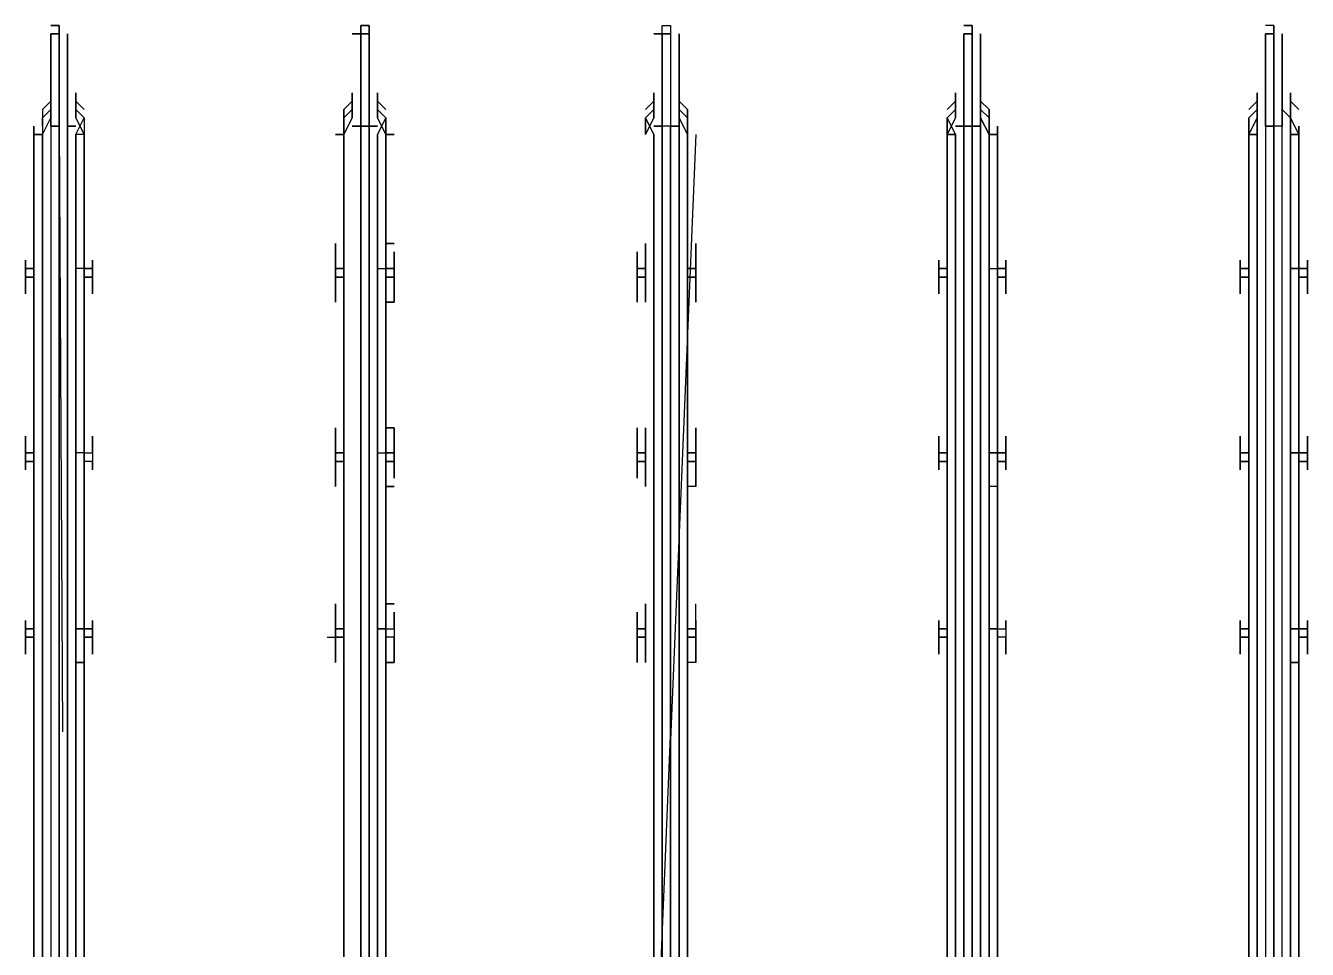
# Model space of a CAD drawing. Header units: metres. Extents: x 530339 to 530792, y 2674872 to 2675147.
# Drawn here: x 530570.6251 to 530570.8368, y 2675005.5107 to 2675005.6631 of the extents above; entities that cross this region are included whole.
import ezdxf

# ---------------------------------------------------------------- set-up
doc = ezdxf.new("R2010")
doc.units = ezdxf.units.M
doc.linetypes.add('PDF_IMPORT', pattern=[1, 0.8, -0.2])
doc.layers.add('IDT', color=7, linetype='Continuous')

# ---------------------------------------------------------------- blocks, each defined once
blk = doc.blocks.new('IDT')
at = {"layer": 'IDT', "color": 0, "linetype": 'PDF_IMPORT', "lineweight": 25, "ltscale": 0.12}
blk.add_line((17.56062, 8.51642), (17.55785, 9.00329), dxfattribs=at)
at = {"layer": 'IDT', "color": 0, "lineweight": 25}
for p, q in [((17.35591, 8.71559), (17.35591, 8.5178)), ((17.3573, 8.5178), (17.3573, 8.71559)), ((17.35868, 8.71559), (17.35868, 8.51642)), ((17.36006, 8.71559), (17.36006, 8.51642)), ((17.36006, 8.51642), (17.36006, 8.71559)), ((17.36145, 8.51642), (17.36145, 8.71559)), ((17.36283, 8.5178), (17.36283, 8.71559)), ((17.36421, 8.71559), (17.36421, 8.5178)), ((17.40571, 8.71559), (17.40571, 8.5178)), ((17.40709, 8.5178), (17.40709, 8.71559)), ((17.40847, 8.51642), (17.40847, 8.71559)), ((17.40986, 8.71559), (17.40986, 8.51642)), ((17.40986, 8.51642), (17.40986, 8.71559)), ((17.41124, 8.51642), (17.41124, 8.71559)), ((17.41262, 8.5178), (17.41262, 8.71559)), ((17.41401, 8.71559), (17.41401, 8.5178)), ((17.45688, 8.71559), (17.45688, 8.5178)), ((17.45688, 8.5178), (17.45688, 8.71559)), ((17.45688, 8.5178), (17.45688, 8.71559)), ((17.45688, 8.71559), (17.45688, 8.5178)), ((17.45827, 8.51642), (17.45827, 8.71559)), ((17.45827, 8.71559), (17.45827, 8.51642)), ((17.45965, 8.51642), (17.45965, 8.71559)), ((17.45965, 8.71559), (17.45965, 8.51642)), ((17.46103, 8.71559), (17.46103, 8.51642)), ((17.46103, 8.51642), (17.46103, 8.71559)), ((17.46103, 8.51642), (17.46103, 8.71559)), ((17.46103, 8.71559), (17.46103, 8.51642)), ((17.46242, 8.5178), (17.46242, 8.71559)), ((17.46242, 8.71559), (17.46242, 8.5178)), ((17.50668, 8.71559), (17.50668, 8.5178)), ((17.50668, 8.5178), (17.50668, 8.71559)), ((17.50806, 8.5178), (17.50806, 8.71559)), ((17.50806, 8.71559), (17.50806, 8.5178)), ((17.50944, 8.51642), (17.50944, 8.71559)), ((17.50944, 8.71559), (17.50944, 8.51642)), ((17.50944, 8.71559), (17.50944, 8.51642)), ((17.50944, 8.51642), (17.50944, 8.71559)), ((17.51083, 8.51642), (17.51083, 8.71559)), ((17.51083, 8.71559), (17.51083, 8.51642)), ((17.51083, 8.51642), (17.51083, 8.71559)), ((17.51083, 8.71559), (17.51083, 8.51642)), ((17.51359, 8.5178), (17.51359, 8.71559)), ((17.51359, 8.71559), (17.51359, 8.5178)), ((17.51359, 8.5178), (17.51359, 8.71559)), ((17.51359, 8.71559), (17.51359, 8.5178)), ((17.55647, 8.71559), (17.55647, 8.5178)), ((17.55647, 8.5178), (17.55647, 8.71559)), ((17.55785, 8.5178), (17.55785, 8.71559)), ((17.55785, 8.71559), (17.55785, 8.5178)), ((17.55924, 8.51642), (17.55924, 8.71559)), ((17.55924, 8.71559), (17.55924, 8.51642)), ((17.56062, 8.51642), (17.56062, 8.71559)), ((17.56062, 8.71559), (17.56062, 8.51642)), ((17.56062, 8.51642), (17.56062, 8.71559)), ((17.56062, 8.71559), (17.56062, 8.51642)), ((17.562, 8.51642), (17.562, 8.71559)), ((17.56339, 8.5178), (17.56339, 8.71559)), ((17.56339, 8.71559), (17.56339, 8.5178)), ((17.56477, 8.5178), (17.56477, 8.71559)), ((17.56477, 8.71559), (17.56477, 8.5178)), ((17.35591, 8.5178), (17.35591, 8.70868)), ((17.3573, 8.70868), (17.3573, 8.5178)), ((17.35868, 8.70868), (17.35868, 8.51642)), ((17.36006, 8.70868), (17.36006, 8.51642)), ((17.36006, 8.51642), (17.36006, 8.70868)), ((17.36145, 8.51642), (17.36145, 8.70868)), ((17.36283, 8.70868), (17.36283, 8.5178)), ((17.36421, 8.5178), (17.36421, 8.70868)), ((17.40571, 8.5178), (17.40571, 8.70868)), ((17.40709, 8.70868), (17.40709, 8.5178)), ((17.40847, 8.70868), (17.40847, 8.51642)), ((17.40986, 8.70868), (17.40986, 8.51642)), ((17.40986, 8.51642), (17.40986, 8.70868)), ((17.41124, 8.70868), (17.41124, 8.51642)), ((17.41262, 8.70868), (17.41262, 8.5178)), ((17.41401, 8.5178), (17.41401, 8.70868)), ((17.35591, 8.60079), (17.35591, 8.60494)), ((17.35591, 8.60494), (17.3573, 8.60494)), ((17.3573, 8.60494), (17.35591, 8.60494)), ((17.35591, 8.60494), (17.35591, 8.60356)), ((17.35591, 8.60356), (17.35591, 8.60494)), ((17.35591, 8.60494), (17.35591, 8.60079)), ((17.36421, 8.60494), (17.36421, 8.60356)), ((17.36421, 8.60356), (17.36421, 8.60494)), ((17.36421, 8.60494), (17.36421, 8.60079)), ((17.36421, 8.59941), (17.36421, 8.60494)), ((17.40571, 8.60356), (17.40571, 8.60494)), ((17.40571, 8.60494), (17.40571, 8.60356)), ((17.40571, 8.60079), (17.40571, 8.60494)), ((17.40571, 8.60494), (17.40571, 8.59941)), ((17.41401, 8.60494), (17.41401, 8.60079)), ((17.41401, 8.60079), (17.41401, 8.60494)), ((17.41401, 8.60494), (17.41401, 8.60356)), ((17.41401, 8.60356), (17.41401, 8.60494)), ((17.4555, 8.60079), (17.4555, 8.60494)), ((17.4555, 8.60494), (17.4555, 8.60356)), ((17.4555, 8.60494), (17.45688, 8.60494)), ((17.4555, 8.60494), (17.4555, 8.60356)), ((17.4555, 8.60079), (17.4555, 8.60494)), ((17.4638, 8.60494), (17.4638, 8.60079)), ((17.4638, 8.60079), (17.4638, 8.60494)), ((17.46518, 8.60494), (17.46518, 8.60356)), ((17.46518, 8.60356), (17.46518, 8.60494)), ((17.50529, 8.60356), (17.50529, 8.60494)), ((17.50529, 8.60494), (17.50668, 8.60494)), ((17.50668, 8.60494), (17.50529, 8.60494)), ((17.50529, 8.60494), (17.50529, 8.60356)), ((17.50668, 8.60494), (17.50668, 8.60079)), ((17.50668, 8.60079), (17.50668, 8.60494)), ((17.51498, 8.60356), (17.51498, 8.60494)), ((17.51498, 8.60494), (17.51498, 8.60079)), ((17.51498, 8.60079), (17.51498, 8.60494)), ((17.51498, 8.60494), (17.51498, 8.60356)), ((17.55785, 8.60494), (17.55647, 8.60494)), ((17.55647, 8.60494), (17.55785, 8.60494)), ((17.55647, 8.60079), (17.55647, 8.60494)), ((17.55647, 8.60494), (17.55647, 8.60356)), ((17.55647, 8.60356), (17.55647, 8.60494)), ((17.55647, 8.60494), (17.55647, 8.60079)), ((17.56477, 8.60494), (17.56477, 8.59526)), ((17.56477, 8.59941), (17.56477, 8.60494)), ((17.56477, 8.60494), (17.56477, 8.60356)), ((17.56477, 8.60356), (17.56477, 8.60494)), ((17.35453, 8.60079), (17.35453, 8.60356)), ((17.35453, 8.60356), (17.35453, 8.60079)), ((17.3656, 8.60356), (17.3656, 8.60079)), ((17.3656, 8.60079), (17.3656, 8.60356)), ((17.40432, 8.60356), (17.40432, 8.60079)), ((17.40432, 8.60079), (17.40432, 8.60356)), ((17.41539, 8.60356), (17.41539, 8.60079)), ((17.41539, 8.60079), (17.41539, 8.60356)), ((17.4555, 8.60356), (17.4555, 8.60079)), ((17.4555, 8.60356), (17.4555, 8.60079)), ((17.46518, 8.60356), (17.46518, 8.60079)), ((17.46518, 8.60079), (17.46518, 8.60356)), ((17.50529, 8.60356), (17.50529, 8.60079)), ((17.50529, 8.60079), (17.50529, 8.60356)), ((17.51498, 8.60079), (17.51498, 8.60356)), ((17.51498, 8.60356), (17.51498, 8.60079)), ((17.55509, 8.60356), (17.55509, 8.60079)), ((17.55509, 8.60079), (17.55509, 8.60356)), ((17.56615, 8.60356), (17.56615, 8.60079)), ((17.56615, 8.60079), (17.56615, 8.60356)), ((17.35591, 8.60079), (17.35453, 8.60079)), ((17.35453, 8.60079), (17.35453, 8.59941)), ((17.35453, 8.59941), (17.35453, 8.60079)), ((17.35453, 8.60079), (17.35591, 8.60079)), ((17.35591, 8.59941), (17.35591, 8.60079)), ((17.35591, 8.60079), (17.35591, 8.59941)), ((17.36421, 8.60079), (17.3656, 8.60079)), ((17.3656, 8.60079), (17.36421, 8.60079)), ((17.36421, 8.60079), (17.36421, 8.59941)), ((17.3656, 8.60079), (17.3656, 8.59941)), ((17.3656, 8.59941), (17.3656, 8.60079)), ((17.40432, 8.59941), (17.40432, 8.60079)), ((17.40432, 8.60079), (17.40571, 8.60079)), ((17.40432, 8.59941), (17.40432, 8.60079)), ((17.40432, 8.60079), (17.40571, 8.60079)), ((17.40571, 8.60079), (17.40571, 8.59941)), ((17.41401, 8.59941), (17.41401, 8.60079)), ((17.41401, 8.60079), (17.41539, 8.60079)), ((17.41539, 8.60079), (17.41401, 8.60079)), ((17.41401, 8.60079), (17.41401, 8.59941)), ((17.41539, 8.60079), (17.41539, 8.59941)), ((17.41539, 8.59941), (17.41539, 8.60079)), ((17.4555, 8.59941), (17.4555, 8.60079)), ((17.45688, 8.60079), (17.4555, 8.60079)), ((17.4555, 8.60079), (17.4555, 8.59941)), ((17.4555, 8.59941), (17.4555, 8.60079)), ((17.4555, 8.60079), (17.45688, 8.60079)), ((17.4555, 8.60079), (17.4555, 8.59941)), ((17.4638, 8.60079), (17.46518, 8.60079)), ((17.46518, 8.60079), (17.4638, 8.60079)), ((17.4638, 8.60079), (17.4638, 8.59941)), ((17.4638, 8.59941), (17.4638, 8.60079)), ((17.46518, 8.60079), (17.46518, 8.59941)), ((17.46518, 8.59941), (17.46518, 8.60079)), ((17.50529, 8.59941), (17.50529, 8.60079)), ((17.50529, 8.60079), (17.50668, 8.60079)), ((17.50529, 8.59941), (17.50529, 8.60079)), ((17.50529, 8.60079), (17.50668, 8.60079)), ((17.50668, 8.60079), (17.50668, 8.59941)), ((17.50668, 8.60079), (17.50668, 8.59941)), ((17.51498, 8.60079), (17.51359, 8.60079)), ((17.51359, 8.60079), (17.51498, 8.60079)), ((17.51636, 8.60079), (17.51498, 8.60079)), ((17.51498, 8.60079), (17.51498, 8.59941)), ((17.51498, 8.59941), (17.51498, 8.60079)), ((17.51498, 8.60079), (17.51498, 8.59941)), ((17.51498, 8.59941), (17.51498, 8.60079)), ((17.55509, 8.59941), (17.55509, 8.60079)), ((17.55509, 8.60079), (17.55647, 8.60079)), ((17.55647, 8.60079), (17.55509, 8.60079)), ((17.55509, 8.60079), (17.55509, 8.59941)), ((17.55647, 8.60079), (17.55647, 8.59941)), ((17.55647, 8.59941), (17.55647, 8.60079)), ((17.56615, 8.60079), (17.56477, 8.60079)), ((17.56477, 8.60079), (17.56615, 8.60079)), ((17.56615, 8.59941), (17.56615, 8.60079)), ((17.56615, 8.60079), (17.56615, 8.59941)), ((17.35453, 8.59941), (17.35453, 8.59803)), ((17.35453, 8.59803), (17.35453, 8.59941)), ((17.35453, 8.59941), (17.35591, 8.59941)), ((17.35591, 8.59941), (17.35453, 8.59941)), ((17.3573, 8.59941), (17.35591, 8.59941)), ((17.35591, 8.59941), (17.35591, 8.59526)), ((17.35591, 8.59526), (17.35591, 8.59941)), ((17.35591, 8.59941), (17.3573, 8.59941)), ((17.36421, 8.59941), (17.3656, 8.59941)), ((17.3656, 8.59941), (17.36421, 8.59941)), ((17.36421, 8.59941), (17.36421, 8.59526)), ((17.36421, 8.59526), (17.36421, 8.59941)), ((17.3656, 8.59941), (17.3656, 8.59803)), ((17.3656, 8.59803), (17.3656, 8.59941)), ((17.40432, 8.59941), (17.40432, 8.59803)), ((17.40432, 8.59803), (17.40432, 8.59941)), ((17.40571, 8.59941), (17.40432, 8.59941)), ((17.40571, 8.59941), (17.40432, 8.59941)), ((17.40709, 8.59941), (17.40571, 8.59941)), ((17.40571, 8.59941), (17.40571, 8.59526)), ((17.40571, 8.59526), (17.40571, 8.59941)), ((17.40571, 8.59941), (17.40709, 8.59941)), ((17.41401, 8.59941), (17.41401, 8.59526)), ((17.41401, 8.59526), (17.41401, 8.59941)), ((17.41401, 8.59941), (17.41539, 8.59941)), ((17.41539, 8.59941), (17.41401, 8.59941)), ((17.41539, 8.59941), (17.41539, 8.59803)), ((17.41539, 8.59803), (17.41539, 8.59941)), ((17.4555, 8.59941), (17.4555, 8.59526)), ((17.4555, 8.59803), (17.4555, 8.59941)), ((17.4555, 8.59941), (17.45688, 8.59941)), ((17.45688, 8.59941), (17.4555, 8.59941)), ((17.4555, 8.59941), (17.45688, 8.59941)), ((17.45688, 8.59941), (17.4555, 8.59941)), ((17.4555, 8.59941), (17.4555, 8.59526)), ((17.4555, 8.59803), (17.4555, 8.59941)), ((17.4638, 8.59941), (17.4638, 8.59526)), ((17.4638, 8.59526), (17.4638, 8.59941)), ((17.4638, 8.59941), (17.46518, 8.59941)), ((17.46518, 8.59941), (17.4638, 8.59941)), ((17.46518, 8.59941), (17.46518, 8.59803)), ((17.46518, 8.59803), (17.46518, 8.59941)), ((17.50668, 8.59941), (17.50529, 8.59941)), ((17.50668, 8.59941), (17.50529, 8.59941)), ((17.50529, 8.59803), (17.50529, 8.59941)), ((17.50529, 8.59941), (17.50529, 8.59803)), ((17.50668, 8.59526), (17.50668, 8.59941)), ((17.50668, 8.59941), (17.50806, 8.59941)), ((17.50806, 8.59941), (17.50668, 8.59941)), ((17.50668, 8.59941), (17.50668, 8.59526)), ((17.51359, 8.59941), (17.51498, 8.59941)), ((17.51498, 8.59941), (17.51359, 8.59941)), ((17.51498, 8.59941), (17.51498, 8.59526)), ((17.51498, 8.59526), (17.51498, 8.59941)), ((17.51498, 8.59941), (17.51498, 8.59803)), ((17.51498, 8.59803), (17.51498, 8.59941)), ((17.55509, 8.59941), (17.55509, 8.59803)), ((17.55509, 8.59803), (17.55509, 8.59941)), ((17.55509, 8.59941), (17.55647, 8.59941)), ((17.55647, 8.59941), (17.55509, 8.59941)), ((17.55785, 8.59941), (17.55647, 8.59941)), ((17.55647, 8.59941), (17.55647, 8.59526)), ((17.55647, 8.59526), (17.55647, 8.59941)), ((17.55647, 8.59941), (17.55785, 8.59941)), ((17.56477, 8.59526), (17.56477, 8.59941)), ((17.56477, 8.59941), (17.56615, 8.59941)), ((17.56615, 8.59941), (17.56477, 8.59941)), ((17.56615, 8.59941), (17.56615, 8.59803)), ((17.56615, 8.59803), (17.56615, 8.59941)), ((17.35591, 8.59664), (17.35591, 8.59803)), ((17.35591, 8.59803), (17.35591, 8.59664)), ((17.36421, 8.59803), (17.36421, 8.59664)), ((17.36421, 8.59664), (17.36421, 8.59803)), ((17.40571, 8.59664), (17.40571, 8.59803)), ((17.40571, 8.59803), (17.40571, 8.59664)), ((17.41401, 8.59803), (17.41401, 8.59664)), ((17.41401, 8.59664), (17.41401, 8.59803)), ((17.4555, 8.59803), (17.4555, 8.59664)), ((17.4555, 8.59803), (17.4555, 8.59664)), ((17.46518, 8.59803), (17.46518, 8.59664)), ((17.46518, 8.59664), (17.46518, 8.59803)), ((17.50529, 8.59664), (17.50529, 8.59803)), ((17.50529, 8.59803), (17.50529, 8.59664)), ((17.51498, 8.59803), (17.51498, 8.59664)), ((17.51498, 8.59664), (17.51498, 8.59803)), ((17.55647, 8.59664), (17.55647, 8.59803)), ((17.55647, 8.59803), (17.55647, 8.59664)), ((17.56477, 8.59803), (17.56477, 8.59664)), ((17.56477, 8.59664), (17.56477, 8.59803)), ((17.50668, 8.59526), (17.50529, 8.59526)), ((17.50529, 8.59526), (17.50668, 8.59526)), ((17.35591, 8.57175), (17.35591, 8.57589)), ((17.35591, 8.57589), (17.35591, 8.57036)), ((17.36421, 8.57175), (17.36421, 8.57589)), ((17.36421, 8.57589), (17.36421, 8.57036)), ((17.40571, 8.57589), (17.40709, 8.57589)), ((17.40571, 8.57175), (17.40571, 8.57589)), ((17.40571, 8.57589), (17.40571, 8.57175)), ((17.41401, 8.57589), (17.41401, 8.57175)), ((17.41401, 8.57036), (17.41401, 8.57589)), ((17.4555, 8.57175), (17.4555, 8.57589)), ((17.4555, 8.57589), (17.4555, 8.57175)), ((17.4555, 8.57589), (17.45688, 8.57589)), ((17.4638, 8.57175), (17.4638, 8.57589)), ((17.4638, 8.57589), (17.4638, 8.57175)), ((17.50668, 8.57589), (17.50529, 8.57589)), ((17.50529, 8.57589), (17.50668, 8.57589)), ((17.50668, 8.57036), (17.50668, 8.57589)), ((17.50668, 8.57589), (17.50668, 8.57175)), ((17.51498, 8.57175), (17.51498, 8.57589)), ((17.51498, 8.57589), (17.51498, 8.57175)), ((17.55647, 8.57175), (17.55647, 8.57589)), ((17.55647, 8.57036), (17.55647, 8.57589)), ((17.56477, 8.57589), (17.56477, 8.57175)), ((17.56477, 8.57175), (17.56477, 8.57589)), ((17.35453, 8.57313), (17.35453, 8.57175)), ((17.35453, 8.57175), (17.35453, 8.57313)), ((17.35591, 8.57313), (17.35591, 8.57451)), ((17.35591, 8.57451), (17.35591, 8.57313)), ((17.36421, 8.57451), (17.36421, 8.57313)), ((17.36421, 8.57313), (17.36421, 8.57451)), ((17.3656, 8.57313), (17.3656, 8.57175)), ((17.3656, 8.57175), (17.3656, 8.57313)), ((17.40432, 8.57313), (17.40432, 8.57175)), ((17.40432, 8.57175), (17.40432, 8.57313)), ((17.40571, 8.57313), (17.40571, 8.57451)), ((17.40571, 8.57451), (17.40571, 8.57313)), ((17.41401, 8.57451), (17.41401, 8.57313)), ((17.41401, 8.57313), (17.41401, 8.57451)), ((17.41539, 8.57313), (17.41539, 8.57175)), ((17.41539, 8.57175), (17.41539, 8.57313)), ((17.4555, 8.57313), (17.4555, 8.57451)), ((17.4555, 8.57451), (17.4555, 8.57313)), ((17.4555, 8.57313), (17.4555, 8.57175)), ((17.4555, 8.57175), (17.4555, 8.57313)), ((17.46518, 8.57451), (17.46518, 8.57313)), ((17.46518, 8.57313), (17.46518, 8.57451)), ((17.46518, 8.57313), (17.46518, 8.57175)), ((17.46518, 8.57175), (17.46518, 8.57313)), ((17.50529, 8.57313), (17.50529, 8.57451)), ((17.50529, 8.57451), (17.50529, 8.57313)), ((17.50529, 8.57313), (17.50529, 8.57175)), ((17.50529, 8.57175), (17.50529, 8.57313)), ((17.51498, 8.57313), (17.51498, 8.57451)), ((17.51498, 8.57451), (17.51498, 8.57313)), ((17.51498, 8.57175), (17.51498, 8.57313)), ((17.51498, 8.57313), (17.51498, 8.57175)), ((17.55509, 8.57313), (17.55509, 8.57175)), ((17.55509, 8.57175), (17.55509, 8.57313)), ((17.55647, 8.57313), (17.55647, 8.57451)), ((17.55647, 8.57451), (17.55647, 8.57313)), ((17.56477, 8.57451), (17.56477, 8.57313)), ((17.56477, 8.57313), (17.56477, 8.57451)), ((17.56615, 8.57313), (17.56615, 8.57175)), ((17.56615, 8.57175), (17.56615, 8.57313)), ((17.35453, 8.57036), (17.35453, 8.57175)), ((17.35453, 8.57175), (17.35591, 8.57175)), ((17.35591, 8.57175), (17.35453, 8.57175)), ((17.35453, 8.57175), (17.35453, 8.57036)), ((17.35591, 8.57036), (17.35591, 8.57175)), ((17.36421, 8.57036), (17.36421, 8.57175)), ((17.36421, 8.57175), (17.3656, 8.57175)), ((17.3656, 8.57175), (17.36421, 8.57175)), ((17.3656, 8.57175), (17.3656, 8.57036)), ((17.3656, 8.57036), (17.3656, 8.57175)), ((17.40571, 8.57175), (17.40432, 8.57175)), ((17.40432, 8.57175), (17.40432, 8.57036)), ((17.40432, 8.57036), (17.40432, 8.57175)), ((17.40432, 8.57175), (17.40571, 8.57175)), ((17.40571, 8.57036), (17.40571, 8.57175)), ((17.40571, 8.57175), (17.40571, 8.57036)), ((17.41401, 8.57175), (17.41539, 8.57175)), ((17.41539, 8.57175), (17.41401, 8.57175)), ((17.41401, 8.57175), (17.41401, 8.57036)), ((17.41539, 8.57175), (17.41539, 8.57036)), ((17.41539, 8.57036), (17.41539, 8.57175)), ((17.45688, 8.57175), (17.4555, 8.57175)), ((17.4555, 8.57175), (17.4555, 8.57036)), ((17.4555, 8.57036), (17.4555, 8.57175)), ((17.4555, 8.57175), (17.45688, 8.57175)), ((17.4555, 8.57175), (17.4555, 8.57036)), ((17.4555, 8.57036), (17.4555, 8.57175)), ((17.4638, 8.57175), (17.4638, 8.56621)), ((17.4638, 8.56621), (17.4638, 8.57175)), ((17.4638, 8.57175), (17.46518, 8.57175)), ((17.46518, 8.57175), (17.4638, 8.57175)), ((17.46518, 8.57175), (17.46518, 8.57036)), ((17.46518, 8.57036), (17.46518, 8.57175)), ((17.50668, 8.57175), (17.50529, 8.57175)), ((17.50529, 8.57175), (17.50529, 8.57036)), ((17.50529, 8.57036), (17.50529, 8.57175)), ((17.50529, 8.57175), (17.50668, 8.57175)), ((17.50668, 8.57175), (17.50668, 8.57036)), ((17.51498, 8.57175), (17.51359, 8.57175)), ((17.51359, 8.57175), (17.51498, 8.57175)), ((17.51498, 8.57036), (17.51498, 8.57175)), ((17.51498, 8.57175), (17.51498, 8.57036)), ((17.51498, 8.57036), (17.51498, 8.57175)), ((17.51498, 8.57175), (17.51498, 8.5676)), ((17.55509, 8.57036), (17.55509, 8.57175)), ((17.55509, 8.57175), (17.55647, 8.57175)), ((17.55509, 8.57036), (17.55509, 8.57175)), ((17.55509, 8.57175), (17.55647, 8.57175)), ((17.55647, 8.57175), (17.55647, 8.57036)), ((17.56477, 8.57036), (17.56477, 8.57175)), ((17.56477, 8.57175), (17.56615, 8.57175)), ((17.56615, 8.57175), (17.56477, 8.57175)), ((17.56477, 8.57175), (17.56477, 8.57036)), ((17.56615, 8.57175), (17.56615, 8.57036)), ((17.56615, 8.57036), (17.56615, 8.57175)), ((17.35453, 8.57036), (17.35453, 8.5676)), ((17.35453, 8.5676), (17.35453, 8.57036)), ((17.35453, 8.57036), (17.35591, 8.57036)), ((17.35591, 8.57036), (17.35453, 8.57036)), ((17.35591, 8.57036), (17.3573, 8.57036)), ((17.3573, 8.57036), (17.35591, 8.57036)), ((17.35591, 8.57036), (17.35591, 8.56621)), ((17.35591, 8.56621), (17.35591, 8.57036)), ((17.36421, 8.57036), (17.36421, 8.56621)), ((17.36421, 8.56621), (17.36421, 8.57036)), ((17.36421, 8.57036), (17.3656, 8.57036)), ((17.3656, 8.57036), (17.36421, 8.57036)), ((17.3656, 8.57036), (17.3656, 8.5676)), ((17.3656, 8.5676), (17.3656, 8.57036)), ((17.40432, 8.57036), (17.40432, 8.5676)), ((17.40432, 8.5676), (17.40432, 8.57036)), ((17.40432, 8.57036), (17.40571, 8.57036)), ((17.40571, 8.57036), (17.40432, 8.57036)), ((17.40571, 8.57036), (17.40571, 8.56621)), ((17.40571, 8.56621), (17.40571, 8.57036)), ((17.40571, 8.57036), (17.40709, 8.57036)), ((17.40709, 8.57036), (17.40571, 8.57036)), ((17.41401, 8.57036), (17.41401, 8.56621)), ((17.41401, 8.56621), (17.41401, 8.57036)), ((17.41401, 8.57036), (17.41539, 8.57036)), ((17.41539, 8.57036), (17.41401, 8.57036)), ((17.41539, 8.57036), (17.41539, 8.5676)), ((17.41539, 8.5676), (17.41539, 8.57036)), ((17.4555, 8.5676), (17.4555, 8.57036)), ((17.4555, 8.57036), (17.4555, 8.56621)), ((17.4555, 8.57036), (17.45688, 8.57036)), ((17.45688, 8.57036), (17.4555, 8.57036)), ((17.4555, 8.57036), (17.45688, 8.57036)), ((17.45688, 8.57036), (17.4555, 8.57036)), ((17.4555, 8.57036), (17.4555, 8.56621)), ((17.4555, 8.5676), (17.4555, 8.57036)), ((17.4638, 8.57036), (17.46518, 8.57036)), ((17.46518, 8.57036), (17.4638, 8.57036)), ((17.46518, 8.57036), (17.46518, 8.5676)), ((17.46518, 8.5676), (17.46518, 8.57036)), ((17.50529, 8.5676), (17.50529, 8.57036)), ((17.50529, 8.57036), (17.50529, 8.5676)), ((17.50529, 8.57036), (17.50668, 8.57036)), ((17.50668, 8.57036), (17.50529, 8.57036)), ((17.50806, 8.57036), (17.50668, 8.57036)), ((17.50668, 8.57036), (17.50668, 8.56621)), ((17.50668, 8.56621), (17.50668, 8.57036)), ((17.51498, 8.57036), (17.51359, 8.57036)), ((17.51359, 8.57036), (17.51498, 8.57036)), ((17.51498, 8.56621), (17.51498, 8.57036)), ((17.51498, 8.57036), (17.51498, 8.56621)), ((17.51498, 8.5676), (17.51498, 8.57036)), ((17.55509, 8.57036), (17.55509, 8.5676)), ((17.55509, 8.5676), (17.55509, 8.57036)), ((17.55647, 8.57036), (17.55509, 8.57036)), ((17.55647, 8.57036), (17.55509, 8.57036)), ((17.55647, 8.57036), (17.55647, 8.56621)), ((17.55647, 8.57036), (17.55785, 8.57036)), ((17.55647, 8.57036), (17.55647, 8.56621)), ((17.56477, 8.56621), (17.56477, 8.57036)), ((17.56477, 8.57036), (17.56477, 8.56621)), ((17.56477, 8.57036), (17.56615, 8.57036)), ((17.56615, 8.57036), (17.56477, 8.57036)), ((17.56615, 8.57036), (17.56615, 8.5676)), ((17.56615, 8.5676), (17.56615, 8.57036)), ((17.35591, 8.56621), (17.35591, 8.5676)), ((17.35591, 8.5676), (17.35591, 8.56621)), ((17.36421, 8.56621), (17.36421, 8.5676)), ((17.36421, 8.5676), (17.36421, 8.56621)), ((17.40571, 8.56621), (17.40571, 8.5676)), ((17.40571, 8.5676), (17.40571, 8.56621)), ((17.41401, 8.56621), (17.41401, 8.5676)), ((17.41401, 8.5676), (17.41401, 8.56621)), ((17.4555, 8.56621), (17.4555, 8.5676)), ((17.4555, 8.5676), (17.4555, 8.56621)), ((17.46518, 8.5676), (17.46518, 8.56621)), ((17.46518, 8.56621), (17.46518, 8.5676)), ((17.50529, 8.56621), (17.50529, 8.5676)), ((17.50529, 8.5676), (17.50529, 8.56621)), ((17.51498, 8.5676), (17.51498, 8.56621)), ((17.51498, 8.56621), (17.51498, 8.5676)), ((17.55647, 8.5676), (17.55647, 8.56621)), ((17.55647, 8.5676), (17.55647, 8.56621)), ((17.56477, 8.5676), (17.56477, 8.56621)), ((17.56477, 8.56621), (17.56477, 8.5676)), ((17.50668, 8.56621), (17.50529, 8.56621)), ((17.50529, 8.56621), (17.50668, 8.56621)), ((17.35591, 8.54408), (17.35591, 8.54547)), ((17.35591, 8.54547), (17.35591, 8.54408)), ((17.35591, 8.54132), (17.35591, 8.54547)), ((17.35591, 8.54547), (17.35591, 8.54132)), ((17.36421, 8.54547), (17.36421, 8.54408)), ((17.36421, 8.54408), (17.36421, 8.54547)), ((17.36421, 8.54132), (17.36421, 8.54547)), ((17.36421, 8.54547), (17.36421, 8.54132)), ((17.40571, 8.54132), (17.40571, 8.54547)), ((17.40571, 8.54547), (17.40571, 8.54408)), ((17.40571, 8.54408), (17.40571, 8.54547)), ((17.40571, 8.54547), (17.40571, 8.54132)), ((17.41401, 8.54547), (17.41401, 8.54408)), ((17.41401, 8.54408), (17.41401, 8.54547)), ((17.41401, 8.54132), (17.41401, 8.54547)), ((17.41401, 8.54547), (17.41401, 8.53993)), ((17.4555, 8.54132), (17.4555, 8.54547)), ((17.4555, 8.54547), (17.4555, 8.54408)), ((17.4555, 8.54132), (17.4555, 8.54547)), ((17.4555, 8.54547), (17.4555, 8.54408)), ((17.4638, 8.54547), (17.4638, 8.54132)), ((17.4638, 8.54132), (17.4638, 8.54547)), ((17.46518, 8.54547), (17.46518, 8.54408)), ((17.46518, 8.54408), (17.46518, 8.54547)), ((17.50668, 8.54547), (17.50529, 8.54547)), ((17.50529, 8.54547), (17.50529, 8.54408)), ((17.50529, 8.54408), (17.50529, 8.54547)), ((17.50529, 8.54547), (17.50668, 8.54547)), ((17.50668, 8.54132), (17.50668, 8.54547)), ((17.50668, 8.54547), (17.50668, 8.53993)), ((17.51498, 8.54547), (17.51498, 8.54408)), ((17.51498, 8.54132), (17.51498, 8.54547)), ((17.51498, 8.54547), (17.51498, 8.54132)), ((17.51498, 8.54408), (17.51498, 8.54547)), ((17.55647, 8.54408), (17.55647, 8.54547)), ((17.55647, 8.54547), (17.55647, 8.54408)), ((17.55647, 8.54132), (17.55647, 8.54547)), ((17.55647, 8.54547), (17.55647, 8.53993)), ((17.56477, 8.54547), (17.56477, 8.54408)), ((17.56477, 8.54408), (17.56477, 8.54547)), ((17.56477, 8.54132), (17.56477, 8.54547)), ((17.56477, 8.54547), (17.56477, 8.53993)), ((17.35453, 8.54408), (17.35453, 8.54132)), ((17.35453, 8.54132), (17.35453, 8.54408)), ((17.3656, 8.54132), (17.3656, 8.54408)), ((17.3656, 8.54408), (17.3656, 8.54132)), ((17.40432, 8.54132), (17.40432, 8.54408)), ((17.40432, 8.54408), (17.40432, 8.54132)), ((17.41539, 8.54408), (17.41539, 8.54132)), ((17.41539, 8.54132), (17.41539, 8.54408)), ((17.4555, 8.54408), (17.4555, 8.54132)), ((17.4555, 8.54408), (17.4555, 8.54132)), ((17.46518, 8.54408), (17.46518, 8.54132)), ((17.46518, 8.54132), (17.46518, 8.54408)), ((17.50529, 8.54408), (17.50529, 8.54132)), ((17.50529, 8.54132), (17.50529, 8.54408)), ((17.51498, 8.54408), (17.51498, 8.53993)), ((17.51498, 8.54132), (17.51498, 8.54408)), ((17.55509, 8.54408), (17.55509, 8.54132)), ((17.55509, 8.54132), (17.55509, 8.54408)), ((17.56615, 8.54408), (17.56615, 8.54132)), ((17.56615, 8.54132), (17.56615, 8.54408)), ((17.35453, 8.54132), (17.35591, 8.54132)), ((17.35591, 8.54132), (17.35453, 8.54132)), ((17.35453, 8.54132), (17.35453, 8.53993)), ((17.35453, 8.53993), (17.35453, 8.54132)), ((17.35591, 8.53993), (17.35591, 8.54132)), ((17.35591, 8.54132), (17.35591, 8.53993)), ((17.36421, 8.53993), (17.36421, 8.54132)), ((17.36421, 8.54132), (17.36421, 8.53993)), ((17.36421, 8.54132), (17.3656, 8.54132)), ((17.3656, 8.54132), (17.36421, 8.54132)), ((17.3656, 8.54132), (17.3656, 8.53993)), ((17.3656, 8.53993), (17.3656, 8.54132)), ((17.40571, 8.54132), (17.40432, 8.54132)), ((17.40432, 8.54132), (17.40432, 8.53993)), ((17.40432, 8.53993), (17.40432, 8.54132)), ((17.40432, 8.54132), (17.40571, 8.54132)), ((17.40571, 8.53993), (17.40571, 8.54132)), ((17.40571, 8.54132), (17.40571, 8.53993)), ((17.41401, 8.53578), (17.41401, 8.54132)), ((17.41401, 8.54132), (17.41539, 8.54132)), ((17.41539, 8.54132), (17.41401, 8.54132)), ((17.41539, 8.54132), (17.41539, 8.53993)), ((17.41539, 8.53993), (17.41539, 8.54132)), ((17.4555, 8.53993), (17.4555, 8.54132)), ((17.4555, 8.54132), (17.45688, 8.54132)), ((17.45688, 8.54132), (17.4555, 8.54132)), ((17.4555, 8.54132), (17.4555, 8.53993)), ((17.45688, 8.54132), (17.4555, 8.54132)), ((17.4555, 8.53993), (17.4555, 8.54132)), ((17.4555, 8.54132), (17.4555, 8.53993)), ((17.4638, 8.53993), (17.4638, 8.54132)), ((17.4638, 8.54132), (17.46518, 8.54132)), ((17.46518, 8.54132), (17.4638, 8.54132)), ((17.4638, 8.54132), (17.4638, 8.53993)), ((17.46518, 8.54132), (17.46518, 8.53993)), ((17.46518, 8.53993), (17.46518, 8.54132)), ((17.50529, 8.53993), (17.50529, 8.54132)), ((17.50529, 8.54132), (17.50668, 8.54132)), ((17.50668, 8.54132), (17.50529, 8.54132)), ((17.50529, 8.54132), (17.50529, 8.53993)), ((17.50668, 8.53993), (17.50668, 8.54132)), ((17.51498, 8.54132), (17.51359, 8.54132)), ((17.51359, 8.54132), (17.51498, 8.54132)), ((17.51498, 8.53993), (17.51498, 8.54132)), ((17.51498, 8.54132), (17.51498, 8.53993)), ((17.51498, 8.53993), (17.51498, 8.54132)), ((17.55509, 8.53993), (17.55509, 8.54132)), ((17.55509, 8.54132), (17.55647, 8.54132)), ((17.55647, 8.54132), (17.55509, 8.54132)), ((17.55509, 8.54132), (17.55509, 8.53993)), ((17.55647, 8.53993), (17.55647, 8.54132)), ((17.56477, 8.53993), (17.56477, 8.54132)), ((17.56477, 8.54132), (17.56615, 8.54132)), ((17.56615, 8.54132), (17.56477, 8.54132)), ((17.56615, 8.54132), (17.56615, 8.53993)), ((17.56615, 8.53993), (17.56615, 8.54132)), ((17.35453, 8.53855), (17.35453, 8.53993)), ((17.35453, 8.53993), (17.35591, 8.53993)), ((17.35591, 8.53993), (17.35453, 8.53993)), ((17.35453, 8.53993), (17.35453, 8.53855)), ((17.3573, 8.53993), (17.35591, 8.53993)), ((17.35591, 8.53993), (17.35591, 8.53578)), ((17.35591, 8.53578), (17.35591, 8.53993)), ((17.35591, 8.53993), (17.3573, 8.53993)), ((17.36421, 8.53993), (17.36421, 8.53578)), ((17.36421, 8.53578), (17.36421, 8.53993)), ((17.36421, 8.53993), (17.3656, 8.53993)), ((17.3656, 8.53993), (17.36421, 8.53993)), ((17.3656, 8.53993), (17.3656, 8.53855)), ((17.3656, 8.53855), (17.3656, 8.53993)), ((17.40571, 8.53993), (17.40432, 8.53993)), ((17.40432, 8.53993), (17.40432, 8.53855)), ((17.40432, 8.53855), (17.40432, 8.53993)), ((17.40432, 8.53993), (17.40571, 8.53993)), ((17.40709, 8.53993), (17.40571, 8.53993)), ((17.40571, 8.53993), (17.40571, 8.53578)), ((17.40571, 8.53578), (17.40571, 8.53993)), ((17.41401, 8.53993), (17.41539, 8.53993)), ((17.41539, 8.53993), (17.41401, 8.53993)), ((17.41401, 8.53993), (17.41401, 8.53578)), ((17.41539, 8.53993), (17.41539, 8.53855)), ((17.41539, 8.53855), (17.41539, 8.53993)), ((17.45688, 8.53993), (17.4555, 8.53993)), ((17.4555, 8.53993), (17.45688, 8.53993)), ((17.45688, 8.53993), (17.4555, 8.53993)), ((17.4555, 8.53993), (17.4555, 8.53578)), ((17.4555, 8.53578), (17.4555, 8.53993)), ((17.4555, 8.53993), (17.45688, 8.53993)), ((17.4555, 8.53855), (17.4555, 8.53993)), ((17.4555, 8.53993), (17.4555, 8.53855)), ((17.4638, 8.53993), (17.46518, 8.53993)), ((17.46518, 8.53993), (17.4638, 8.53993)), ((17.4638, 8.53993), (17.4638, 8.53578)), ((17.4638, 8.53578), (17.4638, 8.53993)), ((17.46518, 8.53993), (17.46518, 8.53855)), ((17.46518, 8.53855), (17.46518, 8.53993)), ((17.50668, 8.53993), (17.50529, 8.53993)), ((17.50529, 8.53993), (17.50529, 8.53855)), ((17.50529, 8.53855), (17.50529, 8.53993)), ((17.50529, 8.53993), (17.50668, 8.53993)), ((17.50806, 8.53993), (17.50668, 8.53993)), ((17.50668, 8.53993), (17.50668, 8.53578)), ((17.50668, 8.53578), (17.50668, 8.53993)), ((17.51359, 8.53993), (17.51498, 8.53993)), ((17.51498, 8.53993), (17.51359, 8.53993)), ((17.51498, 8.53993), (17.51498, 8.53578)), ((17.51498, 8.53578), (17.51498, 8.53993)), ((17.51498, 8.53855), (17.51498, 8.53993)), ((17.51498, 8.53993), (17.51498, 8.53855)), ((17.55647, 8.53993), (17.55509, 8.53993)), ((17.55509, 8.53993), (17.55509, 8.53855)), ((17.55509, 8.53855), (17.55509, 8.53993)), ((17.55509, 8.53993), (17.55647, 8.53993)), ((17.55647, 8.53993), (17.55647, 8.53578)), ((17.55647, 8.53578), (17.55647, 8.53993)), ((17.55647, 8.53993), (17.55785, 8.53993)), ((17.56477, 8.53993), (17.56477, 8.53578)), ((17.56477, 8.53578), (17.56477, 8.53993)), ((17.56477, 8.53993), (17.56615, 8.53993)), ((17.56615, 8.53993), (17.56477, 8.53993)), ((17.56615, 8.53993), (17.56615, 8.53855)), ((17.56615, 8.53855), (17.56615, 8.53993)), ((17.35591, 8.53717), (17.35591, 8.53855)), ((17.35591, 8.53855), (17.35591, 8.53717)), ((17.36421, 8.53855), (17.36421, 8.53717)), ((17.36421, 8.53717), (17.36421, 8.53855)), ((17.40571, 8.53717), (17.40571, 8.53855)), ((17.40571, 8.53855), (17.40571, 8.53717)), ((17.41401, 8.53855), (17.41401, 8.53717)), ((17.41401, 8.53717), (17.41401, 8.53855)), ((17.4555, 8.53717), (17.4555, 8.53855)), ((17.4555, 8.53855), (17.4555, 8.53717)), ((17.46518, 8.53855), (17.46518, 8.53717)), ((17.46518, 8.53717), (17.46518, 8.53855)), ((17.50529, 8.53855), (17.50529, 8.53717)), ((17.50529, 8.53717), (17.50529, 8.53855)), ((17.51498, 8.53855), (17.51498, 8.53717)), ((17.51498, 8.53717), (17.51498, 8.53855)), ((17.55647, 8.53717), (17.55647, 8.53855)), ((17.55647, 8.53855), (17.55647, 8.53717)), ((17.56477, 8.53855), (17.56477, 8.53717)), ((17.56477, 8.53717), (17.56477, 8.53855)), ((17.50668, 8.53578), (17.50529, 8.53578)), ((17.50529, 8.53578), (17.50668, 8.53578)), ((17.35591, 8.5178), (17.3573, 8.51504)), ((17.3573, 8.51504), (17.35591, 8.5178)), ((17.3573, 8.5178), (17.35591, 8.5178)), ((17.35591, 8.5178), (17.35591, 8.51642)), ((17.35591, 8.51642), (17.35591, 8.5178)), ((17.35591, 8.5178), (17.3573, 8.5178)), ((17.3573, 8.51365), (17.3573, 8.5178)), ((17.3573, 8.5178), (17.3573, 8.51365)), ((17.36283, 8.51365), (17.36283, 8.5178)), ((17.36283, 8.5178), (17.36421, 8.5178)), ((17.36421, 8.5178), (17.36283, 8.51504)), ((17.36283, 8.51504), (17.36421, 8.5178)), ((17.36421, 8.5178), (17.36283, 8.5178)), ((17.36283, 8.5178), (17.36283, 8.51365)), ((17.36421, 8.5178), (17.36421, 8.51642)), ((17.36421, 8.51642), (17.36421, 8.5178)), ((17.40571, 8.5178), (17.40571, 8.51642)), ((17.40571, 8.51642), (17.40571, 8.5178)), ((17.40571, 8.5178), (17.40709, 8.5178)), ((17.40709, 8.5178), (17.40571, 8.5178)), ((17.40709, 8.5178), (17.40847, 8.51504)), ((17.40847, 8.51504), (17.40709, 8.5178)), ((17.40709, 8.51365), (17.40709, 8.5178)), ((17.40709, 8.5178), (17.40709, 8.51365)), ((17.41401, 8.51504), (17.41262, 8.5178)), ((17.41262, 8.5178), (17.41401, 8.5178)), ((17.41401, 8.5178), (17.41262, 8.51504)), ((17.41262, 8.51504), (17.41401, 8.5178)), ((17.41401, 8.5178), (17.41262, 8.5178)), ((17.41262, 8.5178), (17.41401, 8.51504)), ((17.41401, 8.5178), (17.41401, 8.51642)), ((17.41401, 8.51642), (17.41401, 8.5178)), ((17.45688, 8.5178), (17.45827, 8.51504)), ((17.45827, 8.51504), (17.45688, 8.5178)), ((17.45688, 8.51365), (17.45688, 8.5178)), ((17.45688, 8.5178), (17.45688, 8.51365)), ((17.45688, 8.5178), (17.45688, 8.51642)), ((17.45688, 8.51642), (17.45688, 8.5178)), ((17.4638, 8.51504), (17.46242, 8.5178)), ((17.46242, 8.5178), (17.4638, 8.51504)), ((17.46242, 8.51504), (17.4638, 8.5178)), ((17.4638, 8.5178), (17.46242, 8.51504)), ((17.4638, 8.5178), (17.4638, 8.51642)), ((17.4638, 8.51642), (17.4638, 8.5178)), ((17.50668, 8.5178), (17.50529, 8.5178)), ((17.50529, 8.5178), (17.50668, 8.5178)), ((17.50668, 8.5178), (17.50806, 8.51504)), ((17.50806, 8.51504), (17.50668, 8.5178)), ((17.50668, 8.51642), (17.50668, 8.5178)), ((17.50668, 8.5178), (17.50668, 8.51642)), ((17.50668, 8.51504), (17.50806, 8.5178)), ((17.50806, 8.5178), (17.50668, 8.51504)), ((17.51359, 8.5178), (17.51221, 8.51504)), ((17.51221, 8.51504), (17.51359, 8.5178)), ((17.51359, 8.51365), (17.51359, 8.5178)), ((17.51359, 8.5178), (17.51359, 8.51365)), ((17.51359, 8.5178), (17.51359, 8.51642)), ((17.51359, 8.51642), (17.51359, 8.5178)), ((17.51359, 8.5178), (17.51498, 8.5178)), ((17.51498, 8.5178), (17.51359, 8.5178)), ((17.55647, 8.5178), (17.55785, 8.51504)), ((17.55785, 8.51504), (17.55647, 8.5178)), ((17.55647, 8.5178), (17.55785, 8.5178)), ((17.55785, 8.5178), (17.55647, 8.51504)), ((17.55647, 8.51642), (17.55647, 8.5178)), ((17.55647, 8.5178), (17.55785, 8.5178)), ((17.55785, 8.5178), (17.55647, 8.51504)), ((17.55647, 8.51642), (17.55647, 8.5178)), ((17.56339, 8.5178), (17.562, 8.51504)), ((17.56339, 8.5178), (17.562, 8.51504)), ((17.56339, 8.51365), (17.56339, 8.5178)), ((17.56339, 8.5178), (17.56477, 8.5178)), ((17.56477, 8.5178), (17.56339, 8.5178)), ((17.56339, 8.51365), (17.56339, 8.5178)), ((17.56477, 8.5178), (17.56477, 8.51642)), ((17.56477, 8.51642), (17.56477, 8.5178)), ((17.3573, 8.51504), (17.3573, 8.51642)), ((17.3573, 8.51642), (17.3573, 8.51504)), ((17.35868, 8.51642), (17.36006, 8.51642)), ((17.35868, 8.51642), (17.35868, 8.5012)), ((17.35868, 8.5012), (17.35868, 8.51642)), ((17.35868, 8.51642), (17.36006, 8.51642)), ((17.36006, 8.51642), (17.36006, 8.49982)), ((17.36006, 8.49982), (17.36006, 8.51642)), ((17.36006, 8.51642), (17.36145, 8.51642)), ((17.36006, 8.51642), (17.36145, 8.51642)), ((17.36145, 8.51642), (17.36006, 8.51642)), ((17.36006, 8.51642), (17.36145, 8.51642)), ((17.36006, 8.51642), (17.36006, 8.49982)), ((17.36006, 8.49982), (17.36006, 8.51642)), ((17.36145, 8.51642), (17.36145, 8.5012)), ((17.36145, 8.5012), (17.36145, 8.51642)), ((17.36421, 8.51504), (17.36421, 8.51642)), ((17.36421, 8.51642), (17.36421, 8.51504)), ((17.40709, 8.51504), (17.40709, 8.51642)), ((17.40709, 8.51642), (17.40709, 8.51504)), ((17.40847, 8.51642), (17.40986, 8.51642)), ((17.40986, 8.51642), (17.40847, 8.51642)), ((17.40847, 8.51642), (17.40847, 8.5012)), ((17.40847, 8.5012), (17.40847, 8.51642)), ((17.40986, 8.51642), (17.41124, 8.51642)), ((17.41124, 8.51642), (17.40986, 8.51642)), ((17.40986, 8.51642), (17.40986, 8.49982)), ((17.40986, 8.49982), (17.40986, 8.51642)), ((17.40986, 8.51642), (17.40986, 8.49982)), ((17.40986, 8.49982), (17.40986, 8.51642)), ((17.41124, 8.51642), (17.41262, 8.51642)), ((17.41262, 8.51642), (17.41124, 8.51642)), ((17.41124, 8.51642), (17.41124, 8.5012)), ((17.41124, 8.5012), (17.41124, 8.51642)), ((17.41401, 8.51504), (17.41401, 8.51642)), ((17.41401, 8.51642), (17.41401, 8.51504)), ((17.45688, 8.51642), (17.45688, 8.51504)), ((17.45688, 8.51504), (17.45688, 8.51642)), ((17.45827, 8.51642), (17.45965, 8.51642)), ((17.45965, 8.51642), (17.45827, 8.51642)), ((17.45827, 8.51642), (17.45827, 8.5012)), ((17.45827, 8.5012), (17.45827, 8.51642)), ((17.45965, 8.51642), (17.46103, 8.51642)), ((17.45965, 8.49982), (17.45965, 8.51642)), ((17.45965, 8.49982), (17.45965, 8.51642)), ((17.45965, 8.51642), (17.46103, 8.51642)), ((17.46103, 8.51642), (17.46242, 8.51642)), ((17.46242, 8.51642), (17.46103, 8.51642)), ((17.46103, 8.51642), (17.46103, 8.49982)), ((17.46103, 8.51642), (17.46103, 8.5012)), ((17.46103, 8.5012), (17.46103, 8.51642)), ((17.46103, 8.51642), (17.46103, 8.49982)), ((17.4638, 8.51642), (17.4638, 8.51504)), ((17.4638, 8.51504), (17.4638, 8.51642)), ((17.50668, 8.51504), (17.50668, 8.51642)), ((17.50668, 8.51642), (17.50668, 8.51504)), ((17.50944, 8.51642), (17.50806, 8.51642)), ((17.50806, 8.51642), (17.50944, 8.51642)), ((17.50944, 8.5012), (17.50944, 8.51642)), ((17.50944, 8.51642), (17.50944, 8.5012)), ((17.50944, 8.49982), (17.50944, 8.51642)), ((17.50944, 8.51642), (17.51083, 8.51642)), ((17.51083, 8.51642), (17.50944, 8.51642)), ((17.50944, 8.51642), (17.50944, 8.49982)), ((17.51083, 8.51642), (17.51083, 8.5012)), ((17.51083, 8.5012), (17.51083, 8.51642)), ((17.51083, 8.51642), (17.51221, 8.51642)), ((17.51221, 8.51642), (17.51083, 8.51642)), ((17.51083, 8.49982), (17.51083, 8.51642)), ((17.51083, 8.51642), (17.51083, 8.49982)), ((17.51359, 8.51642), (17.51359, 8.51504)), ((17.51359, 8.51504), (17.51359, 8.51642)), ((17.55647, 8.51504), (17.55647, 8.51642)), ((17.55647, 8.51504), (17.55647, 8.51642)), ((17.55924, 8.51642), (17.55785, 8.51642)), ((17.55785, 8.51642), (17.55924, 8.51642)), ((17.55924, 8.51642), (17.55924, 8.5012)), ((17.55924, 8.5012), (17.55924, 8.51642)), ((17.56062, 8.51642), (17.562, 8.51642)), ((17.562, 8.51642), (17.56062, 8.51642)), ((17.56062, 8.51642), (17.562, 8.51642)), ((17.56062, 8.51642), (17.56062, 8.49982)), ((17.56062, 8.49982), (17.56062, 8.51642)), ((17.56062, 8.51642), (17.56062, 8.49982)), ((17.56062, 8.49982), (17.56062, 8.51642)), ((17.562, 8.51642), (17.562, 8.5012)), ((17.562, 8.5012), (17.562, 8.51642)), ((17.56339, 8.51642), (17.56339, 8.51504)), ((17.56339, 8.51504), (17.56339, 8.51642)), ((17.3573, 8.51227), (17.35591, 8.51365)), ((17.35591, 8.51365), (17.3573, 8.51227)), ((17.3573, 8.51504), (17.3573, 8.51089)), ((17.3573, 8.51089), (17.3573, 8.51504)), ((17.35868, 8.51365), (17.3573, 8.51504)), ((17.3573, 8.51504), (17.35868, 8.51365)), ((17.36283, 8.51365), (17.36421, 8.51504)), ((17.36421, 8.51504), (17.36283, 8.51365)), ((17.36283, 8.51504), (17.36283, 8.51089)), ((17.36283, 8.51089), (17.36283, 8.51504)), ((17.36283, 8.51227), (17.36421, 8.51365)), ((17.36421, 8.51365), (17.36283, 8.51227)), ((17.40847, 8.51365), (17.40709, 8.51504)), ((17.40709, 8.51504), (17.40847, 8.51365)), ((17.40709, 8.51365), (17.40847, 8.51227)), ((17.40847, 8.51227), (17.40709, 8.51365)), ((17.40847, 8.51504), (17.40847, 8.51089)), ((17.40847, 8.51089), (17.40847, 8.51504)), ((17.41262, 8.51365), (17.41401, 8.51504)), ((17.41401, 8.51504), (17.41262, 8.51365)), ((17.41262, 8.51365), (17.41401, 8.51504)), ((17.41262, 8.51504), (17.41262, 8.51089)), ((17.41262, 8.51089), (17.41262, 8.51504)), ((17.41401, 8.51504), (17.41262, 8.51365)), ((17.41262, 8.51227), (17.41401, 8.51365)), ((17.41401, 8.51365), (17.41262, 8.51227)), ((17.45688, 8.51504), (17.45827, 8.51365)), ((17.45827, 8.51365), (17.45688, 8.51504)), ((17.45688, 8.51365), (17.45827, 8.51227)), ((17.45827, 8.51227), (17.45688, 8.51365)), ((17.45827, 8.51504), (17.45827, 8.51089)), ((17.45827, 8.51089), (17.45827, 8.51504)), ((17.4638, 8.51504), (17.46242, 8.51365)), ((17.46242, 8.51365), (17.4638, 8.51504)), ((17.4638, 8.51504), (17.46242, 8.51365)), ((17.46242, 8.51365), (17.4638, 8.51504)), ((17.46242, 8.51089), (17.46242, 8.51504)), ((17.46242, 8.51504), (17.46242, 8.51089)), ((17.46242, 8.51227), (17.4638, 8.51365)), ((17.4638, 8.51365), (17.46242, 8.51227)), ((17.50806, 8.51365), (17.50668, 8.51504)), ((17.50668, 8.51504), (17.50806, 8.51365)), ((17.50806, 8.51365), (17.50668, 8.51504)), ((17.50668, 8.51504), (17.50806, 8.51365)), ((17.50806, 8.51227), (17.50668, 8.51365)), ((17.50668, 8.51365), (17.50806, 8.51227)), ((17.50806, 8.51504), (17.50806, 8.51089)), ((17.50806, 8.51089), (17.50806, 8.51504)), ((17.51359, 8.51504), (17.51221, 8.51365)), ((17.51221, 8.51365), (17.51359, 8.51504)), ((17.51221, 8.51504), (17.51221, 8.51089)), ((17.51221, 8.51089), (17.51221, 8.51504)), ((17.51221, 8.51227), (17.51359, 8.51365)), ((17.51359, 8.51365), (17.51221, 8.51227)), ((17.55647, 8.51504), (17.55785, 8.51365)), ((17.55785, 8.51365), (17.55647, 8.51504)), ((17.55647, 8.51504), (17.55785, 8.51365)), ((17.55785, 8.51365), (17.55647, 8.51504)), ((17.55785, 8.51227), (17.55647, 8.51365)), ((17.55647, 8.51365), (17.55785, 8.51227)), ((17.55785, 8.51504), (17.55785, 8.51089)), ((17.55785, 8.51089), (17.55785, 8.51504)), ((17.562, 8.51504), (17.562, 8.51089)), ((17.562, 8.51504), (17.562, 8.51089)), ((17.56339, 8.51504), (17.562, 8.51365)), ((17.562, 8.51365), (17.56339, 8.51504)), ((17.562, 8.51227), (17.56339, 8.51365)), ((17.562, 8.51227), (17.56339, 8.51365)), ((17.3573, 8.51089), (17.3573, 8.51227)), ((17.3573, 8.51227), (17.3573, 8.51089)), ((17.36283, 8.51089), (17.36283, 8.51227)), ((17.36283, 8.51227), (17.36283, 8.51089)), ((17.40847, 8.51227), (17.40847, 8.51089)), ((17.40847, 8.51089), (17.40847, 8.51227)), ((17.41262, 8.51089), (17.41262, 8.51227)), ((17.41262, 8.51227), (17.41262, 8.51089)), ((17.45827, 8.51227), (17.45827, 8.51089)), ((17.45827, 8.51089), (17.45827, 8.51227)), ((17.46242, 8.51089), (17.46242, 8.51227)), ((17.46242, 8.51227), (17.46242, 8.51089)), ((17.50806, 8.51089), (17.50806, 8.51227)), ((17.50806, 8.51227), (17.50806, 8.51089)), ((17.51221, 8.51089), (17.51221, 8.51227)), ((17.51221, 8.51227), (17.51221, 8.51089)), ((17.55785, 8.51089), (17.55785, 8.51227)), ((17.55785, 8.51227), (17.55785, 8.51089)), ((17.562, 8.51089), (17.562, 8.51227)), ((17.562, 8.51089), (17.562, 8.51227)), ((17.36145, 8.5012), (17.36006, 8.5012)), ((17.36006, 8.5012), (17.36145, 8.5012)), ((17.36145, 8.5012), (17.36006, 8.5012)), ((17.36006, 8.5012), (17.36145, 8.5012)), ((17.41124, 8.5012), (17.40986, 8.5012)), ((17.40986, 8.5012), (17.41124, 8.5012)), ((17.41124, 8.5012), (17.40986, 8.5012)), ((17.40986, 8.5012), (17.41124, 8.5012)), ((17.46103, 8.5012), (17.45965, 8.5012)), ((17.45965, 8.5012), (17.46103, 8.5012)), ((17.46103, 8.5012), (17.46242, 8.5012)), ((17.46242, 8.5012), (17.46103, 8.5012)), ((17.51083, 8.5012), (17.50944, 8.5012)), ((17.50944, 8.5012), (17.51083, 8.5012)), ((17.51083, 8.5012), (17.51221, 8.5012)), ((17.51221, 8.5012), (17.51083, 8.5012)), ((17.562, 8.5012), (17.56062, 8.5012)), ((17.56062, 8.5012), (17.562, 8.5012)), ((17.562, 8.5012), (17.56062, 8.5012)), ((17.56062, 8.5012), (17.562, 8.5012)), ((17.36006, 8.49982), (17.36145, 8.49982)), ((17.41124, 8.49982), (17.40986, 8.49982)), ((17.40986, 8.49982), (17.41124, 8.49982)), ((17.46103, 8.49982), (17.45965, 8.49982)), ((17.46103, 8.49982), (17.45965, 8.49982)), ((17.51083, 8.49982), (17.50944, 8.49982)), ((17.50944, 8.49982), (17.51083, 8.49982)), ((17.562, 8.49982), (17.56062, 8.49982)), ((17.56062, 8.49982), (17.562, 8.49982))]:
    blk.add_line(p, q, dxfattribs=at)
at = {"layer": 'IDT', "color": 0, "linetype": 'PDF_IMPORT', "lineweight": 25, "ltscale": 0.119167}
for p, q in [((17.4638, 8.71559), (17.4555, 8.5178)), ((17.4555, 8.5178), (17.4638, 8.71559))]:
    blk.add_line(p, q, dxfattribs=at)

msp = doc.modelspace()

# ---------------------------------------------------------------- block references
at = {"layer": 'IDT', "color": 8, "rotation": 180}
msp.add_blockref('IDT', (530588.19128, 2675014.16297), dxfattribs=at)

doc.saveas('drawing.dxf')
